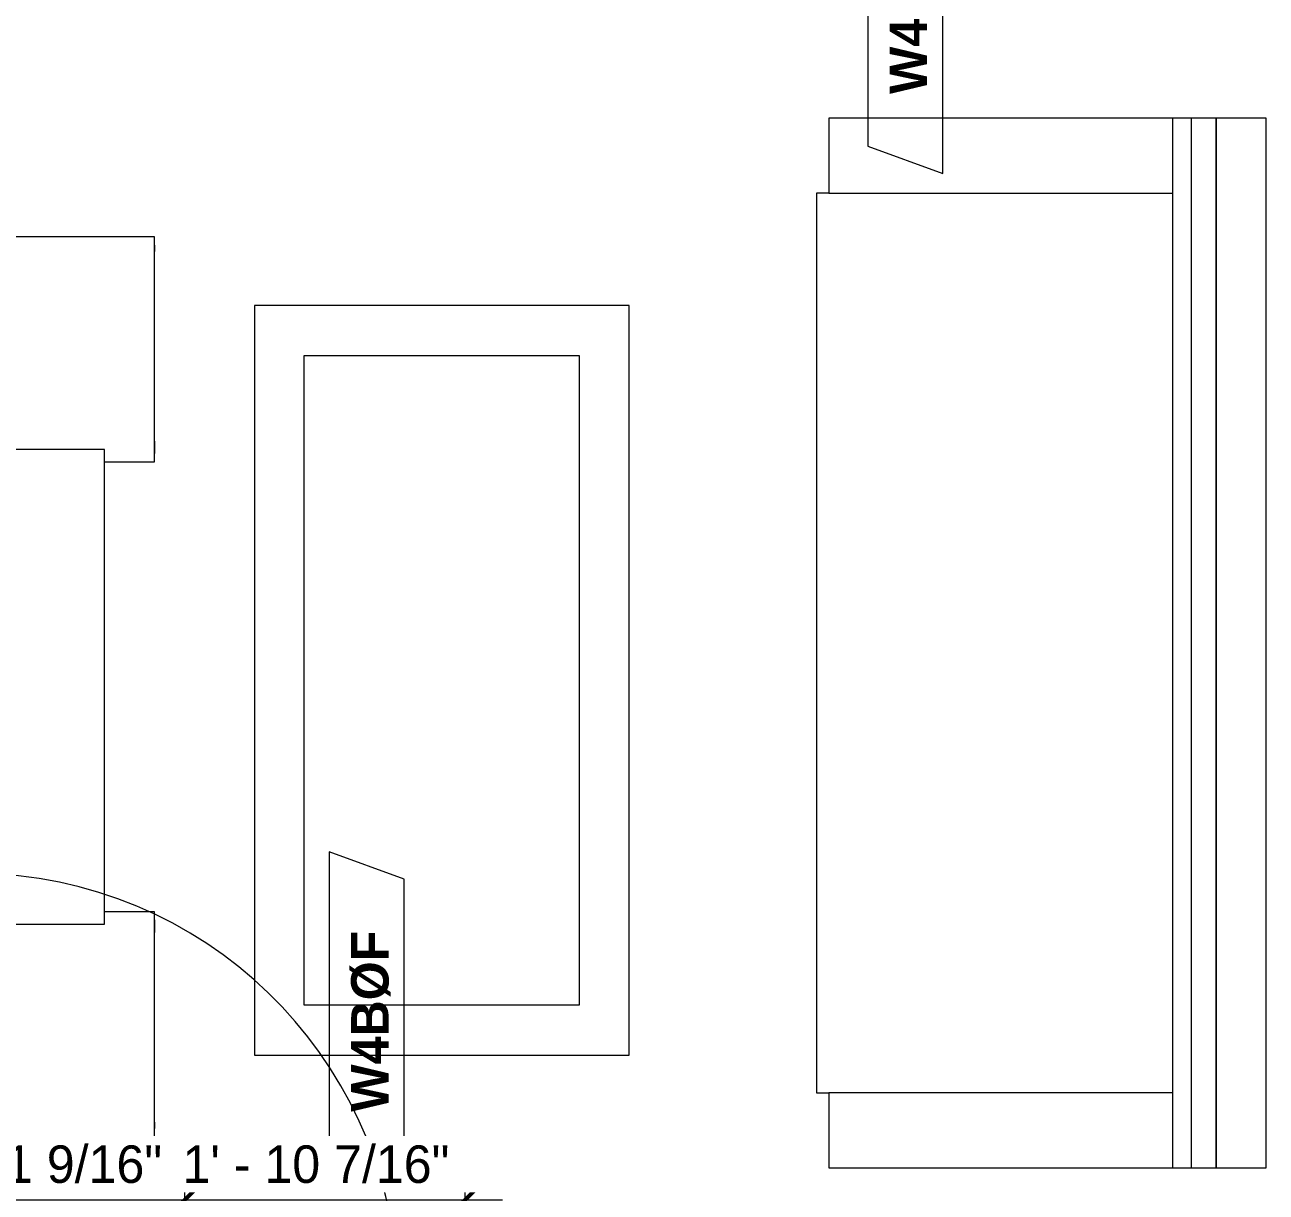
# Model space of a CAD drawing. Header units: inches. Extents: x -4058 to -1781, y 9814 to 12289.
# Drawn here: x -3126.4 to -3027, y 10027.4 to 10120.8 of the extents above; entities that cross this region are included whole.
import ezdxf

# ---------------------------------------------------------------- set-up
doc = ezdxf.new("R2010")
doc.units = ezdxf.units.IN
doc.header["$MEASUREMENT"] = 0
for name, color, linetype, lineweight in [('A-ANNO-DIMS', 211, 'Continuous', 9), ('A-ANNO-DIMS-32', 211, 'Continuous', 9), ('A-DOOR-2', 31, 'Continuous', 9), ('A-DOOR-FRAM', 31, 'Continuous', 9), ('A-WALL-IDEN', 211, 'Continuous', 9), ('I-FURN', 30, 'Continuous', 9)]:
    doc.layers.add(name, color=color, linetype=linetype, lineweight=lineweight)
doc.styles.add('Century Gothic', font='ufonts.com_century-gothic.ttf', dxfattribs={"height": 3})
doc.styles.add('Century Gothic_B_1', font='GOTHICB.TTF', dxfattribs={"height": 3})
doc.dimstyles.new('THE_DIMENSION_STRING_4', dxfattribs={"dimscale": 12, "dimtxt": 3.132505, "dimasz": 0.333333, "dimexe": 0.25, "dimexo": 0.166667, "dimgap": 0.041667, "dimtad": 1, "dimdec": 4, "dimrnd": 0.0625, "dimzin": 3, "dimdsep": 46, "dimlunit": 4, "dimtxsty": 'Century Gothic', "dimblk1": 'OBLIQUE', "dimblk2": 'OBLIQUE', "dimsah": 1, "dimcen": 0.09, "dimdle": 0.25, "dimazin": 0, "dimtfac": 1, "dimtdec": 4, "dimtix": 1, "dimtmove": 0, "dimatfit": 3, "dimfxl": 1, "dimtvp": 1, "dimtfill": 1, "dimfrac": 2, "dimtolj": 1, "dimtzin": 0, "dimarcsym": 2})

# ---------------------------------------------------------------- blocks, each defined once
blk = doc.blocks.new('Entertainment_Center_14771 - Entertainment_Center_14771-1352616-UNIT PLANS - 2ND FLOOR')
at = {"layer": 'I-FURN'}
for p, q in [((-36, 6.125), (-19, 6.125)), ((-36, 6), (-36, 6.125)), ((-19, 6), (-36, 6)), ((-19, 6), (-36, 6)), ((-36, 6), (-36, -10)), ((-19, 6.125), (19, 6.125)), ((-19, 6), (-19, 6.125)), ((19, 6), (-19, 6)), ((19, 6), (-19, 6)), ((-19, 6), (-19, -6)), ((19, 6.125), (36, 6.125)), ((19, 6.125), (19, 6)), ((36, 6), (19, 6)), ((19, -6), (19, 6)), ((36, 6), (19, 6)), ((36, 6), (36, 6.125)), ((36, -10), (36, 6)), ((-19, -6), (19, -6)), ((-18, -10), (-18, -6)), ((18, -6), (18, -10)), ((-36, -10), (-18, -10)), ((-35.339, -10), (-35.339, -10.031)), ((-35.339, -10.031), (-34.85, -10.031)), ((-34.85, -10.031), (-34.85, -10)), ((-19.657, -10), (-19.657, -10.032)), ((-19.657, -10.032), (-18.663, -10.032)), ((-18.663, -10.032), (-18.663, -10)), ((18, -10), (36, -10)), ((18.663, -10), (18.663, -10.032)), ((18.663, -10.032), (19.657, -10.032)), ((19.657, -10.032), (19.657, -10)), ((34.85, -10), (34.85, -10.031)), ((34.85, -10.031), (35.339, -10.031)), ((35.339, -10.031), (35.339, -10))]:
    blk.add_line(p, q, dxfattribs=at)
blk = doc.blocks.new('Couch-Both_Arms-Generic - 1-1352606-UNIT PLANS - 2ND FLOOR')
at = {"layer": 'I-FURN'}
for p, q in [((42, 17.5), (-42, 17.5)), ((-42, 17.5), (-42, 13.5)), ((42, 13.5), (42, 17.5)), ((-42, 13.5), (42, 13.5)), ((42, 13.5), (-42, 13.5)), ((-42, 13.5), (-42, 10)), ((42, 10), (42, 13.5)), ((-42, 11.5), (42, 11.5)), ((-42, 10), (-42, -17.5)), ((-42, 10), (42, 10)), ((-36, -17.5), (-36, 10)), ((36, 10), (36, -17.5)), ((42, -17.5), (42, 10)), ((-42, -17.5), (-36, -17.5)), ((-36, -17.5), (-36, -18.5)), ((36, -18.5), (36, -17.5)), ((36, -17.5), (42, -17.5)), ((-36, -18.5), (36, -18.5))]:
    blk.add_line(p, q, dxfattribs=at)
blk = doc.blocks.new('Table-Coffee - one-1352608-UNIT PLANS - 2ND FLOOR')
at = {"layer": 'I-FURN'}
for p, q in [((30.719, 18.748), (-29.281, 18.748)), ((-29.281, 18.748), (-29.281, -11.252)), ((30.719, -11.252), (30.719, 18.748)), ((-25.281, -7.252), (-25.281, 14.748)), ((-25.281, 14.748), (26.719, 14.748)), ((26.719, 14.748), (26.719, -7.252)), ((26.719, -7.252), (-25.281, -7.252)), ((-29.281, -11.252), (30.719, -11.252))]:
    blk.add_line(p, q, dxfattribs=at)
blk = doc.blocks.new('SWING - SINGLE - FLUSH - SWING - 34_ x 80_ - WITH ACOUSTICAL SEAL-3983856-UNIT PLANS - 2ND FLOOR')
at = {"layer": 'A-DOOR-2'}
for p, q in [((15, -2.375), (15, -36.383)), ((17, -2.375), (15, -2.375)), ((17, -2.375), (17, -36.383)), ((17, -36.383), (15, -36.383))]:
    blk.add_line(p, q, dxfattribs=at)
blk.add_arc((17, -2.375), 34.067, 180, 266.63431, dxfattribs=at)
at = {"layer": 'A-DOOR-FRAM'}
for p, q in [((-19, -2.375), (-17, -2.375)), ((-19, -2.875), (-19, -2.375)), ((-17, -2.875), (-19, -2.875)), ((-17, -2.375), (-17, -2.875)), ((17, -2.375), (19, -2.375)), ((17, -2.875), (17, -2.375)), ((19, -2.875), (17, -2.875)), ((19, -2.375), (19, -2.875))]:
    blk.add_line(p, q, dxfattribs=at)
blk = doc.blocks.new('Wall Tag - Arch Wall-3956453-UNIT PLANS - 2ND FLOOR')
at = {"layer": 'A-WALL-IDEN'}
for p, q in [((-0.3561, 0.0937), (-0.4244, -0.0937)), ((0.4244, 0.0937), (-0.3561, 0.0937)), ((0.3561, -0.0937), (0.4244, 0.0937)), ((-0.4244, -0.0937), (0.3561, -0.0937))]:
    blk.add_line(p, q, dxfattribs=at)
blk = doc.blocks.new('DIMBLOCK960-UNIT PLANS - 2ND FLOOR')
at = {"layer": 'A-ANNO-DIMS-32'}
for p, q in [((-3137.124, 10019.439), (-3137.124, 10029.754)), ((-3113.561, 10026.439), (-3113.561, 10029.754)), ((-3140.124, 10026.754), (-3113.561, 10026.754)), ((-3137.124, 10026.754), (-3137.124, 10019.439)), ((-3113.561, 10026.754), (-3113.561, 10026.439))]:
    blk.add_line(p, q, dxfattribs=at)
at = {"layer": 'A-ANNO-DIMS-32', "lineweight": 50}
for p, q in [((-3137.124, 10026.754), (-3135.124, 10028.754)), ((-3113.561, 10026.754), (-3111.561, 10028.754)), ((-3137.124, 10026.754), (-3139.124, 10024.754)), ((-3113.561, 10026.754), (-3115.561, 10024.754))]:
    blk.add_line(p, q, dxfattribs=at)
at = {"layer": 'A-ANNO-DIMS-32', "color": 0, "insert": (-3136.754, 10031.1), "char_height": 3, "width": 27.38704, "attachment_point": 1, "line_spacing_factor": 0.984502, "style": 'Century Gothic', "bg_fill": 3, "box_fill_scale": 1.25, "bg_fill_color": 256, "bg_fill_true_color": 13158600, "bg_fill_transparency": 0}
blk.add_mtext('1\' - 11 9/16"', dxfattribs=at)
blk = doc.blocks.new('_Oblique')
at = {"color": 0, "linetype": 'ByBlock', "lineweight": -2}
blk.add_line((-0.5, -0.5), (0.5, 0.5), dxfattribs=at)
blk = doc.blocks.new('DIMBLOCK961-UNIT PLANS - 2ND FLOOR')
at = {"layer": 'A-ANNO-DIMS-32'}
for p, q in [((-3113.561, 10026.439), (-3113.561, 10029.754)), ((-3091.124, 10019.373), (-3091.124, 10029.754)), ((-3113.561, 10026.754), (-3088.124, 10026.754)), ((-3113.561, 10026.754), (-3113.561, 10026.439)), ((-3091.124, 10026.754), (-3091.124, 10019.373))]:
    blk.add_line(p, q, dxfattribs=at)
at = {"layer": 'A-ANNO-DIMS-32', "lineweight": 50}
for p, q in [((-3113.561, 10026.754), (-3111.561, 10028.754)), ((-3091.124, 10026.754), (-3089.124, 10028.754)), ((-3113.561, 10026.754), (-3115.561, 10024.754)), ((-3091.124, 10026.754), (-3093.124, 10024.754))]:
    blk.add_line(p, q, dxfattribs=at)
at = {"layer": 'A-ANNO-DIMS-32', "color": 0, "insert": (-3113.754, 10031.1), "char_height": 3, "width": 27.38704, "attachment_point": 1, "line_spacing_factor": 0.984502, "style": 'Century Gothic', "bg_fill": 3, "box_fill_scale": 1.25, "bg_fill_color": 256, "bg_fill_true_color": 13158600, "bg_fill_transparency": 0}
blk.add_mtext('1\' - 10 7/16"', dxfattribs=at)

msp = doc.modelspace()

# ---------------------------------------------------------------- block references
at = {"layer": 'A-DOOR-2', "rotation": 180}
msp.add_blockref('SWING - SINGLE - FLUSH - SWING - 34_ x 80_ - WITH ACOUSTICAL SEAL-3983856-UNIT PLANS - 2ND FLOOR', (-3113.56124, 10016.4394), dxfattribs=at)
at = {"layer": 'A-WALL-IDEN', "xscale": 31.99999999999999, "yscale": 31.99999999999999, "zscale": 31.99999999999999, "rotation": 89.99999999999991}
for p in [(-3055.89356, 10122.46454), (-3099.00259, 10041.01426)]:
    msp.add_blockref('Wall Tag - Arch Wall-3956453-UNIT PLANS - 2ND FLOOR', p, dxfattribs=at)
at = {"layer": 'I-FURN'}
for name, p, rotation in [('Couch-Both_Arms-Generic - 1-1352606-UNIT PLANS - 2ND FLOOR', (-3044.49874, 10071.31459), 269.9999999999797), ('Entertainment_Center_14771 - Entertainment_Center_14771-1352616-UNIT PLANS - 2ND FLOOR', (-3125.99874, 10067.80432), 89.99999999997372), ('Table-Coffee - one-1352608-UNIT PLANS - 2ND FLOOR', (-3089.25027, 10067.59546), 89.9999999999835)]:
    msp.add_blockref(name, p, dxfattribs=dict(at, rotation=rotation))

# ---------------------------------------------------------------- texts
at = {"layer": 'A-WALL-IDEN', "char_height": 3, "width": 17.372, "attachment_point": 1, "rotation": 90, "style": 'Century Gothic_B_1'}
for insert in [(-3057.14109, 10115.24861), (-3100.25012, 10033.79834)]:
    msp.add_mtext('W4BØF', dxfattribs=dict(at, insert=insert))

# ---------------------------------------------------------------- next in the draw order: dimensions: what is measured, and where the dimension line sits
at = {"layer": 'A-ANNO-DIMS'}
dim = msp.add_linear_dim(base=(-3113.56124, 10026.75427), p1=(-3137.12374, 10017.4394), p2=(-3113.56124, 10024.4394), dimstyle='THE_DIMENSION_STRING_4', override={"dimpost": '<>', "dimfxl": 24.580305}, dxfattribs=at)
dim.commit()
dim.dimension.update_dxf_attribs({"geometry": 'DIMBLOCK960-UNIT PLANS - 2ND FLOOR', "text_midpoint": (-3125.34249, 10028.99594)})

# ---------------------------------------------------------------- next in the draw order: dimensions: what is measured, and where the dimension line sits
dim = msp.add_linear_dim(base=(-3091.12374, 10026.75427), p1=(-3113.56124, 10024.4394), p2=(-3091.12374, 10017.37298), dimstyle='THE_DIMENSION_STRING_4', override={"dimpost": '<>', "dimfxl": 23.523938}, dxfattribs=at)
dim.commit()
dim.dimension.update_dxf_attribs({"geometry": 'DIMBLOCK961-UNIT PLANS - 2ND FLOOR', "text_midpoint": (-3102.34249, 10028.99594)})

doc.saveas('drawing.dxf')
